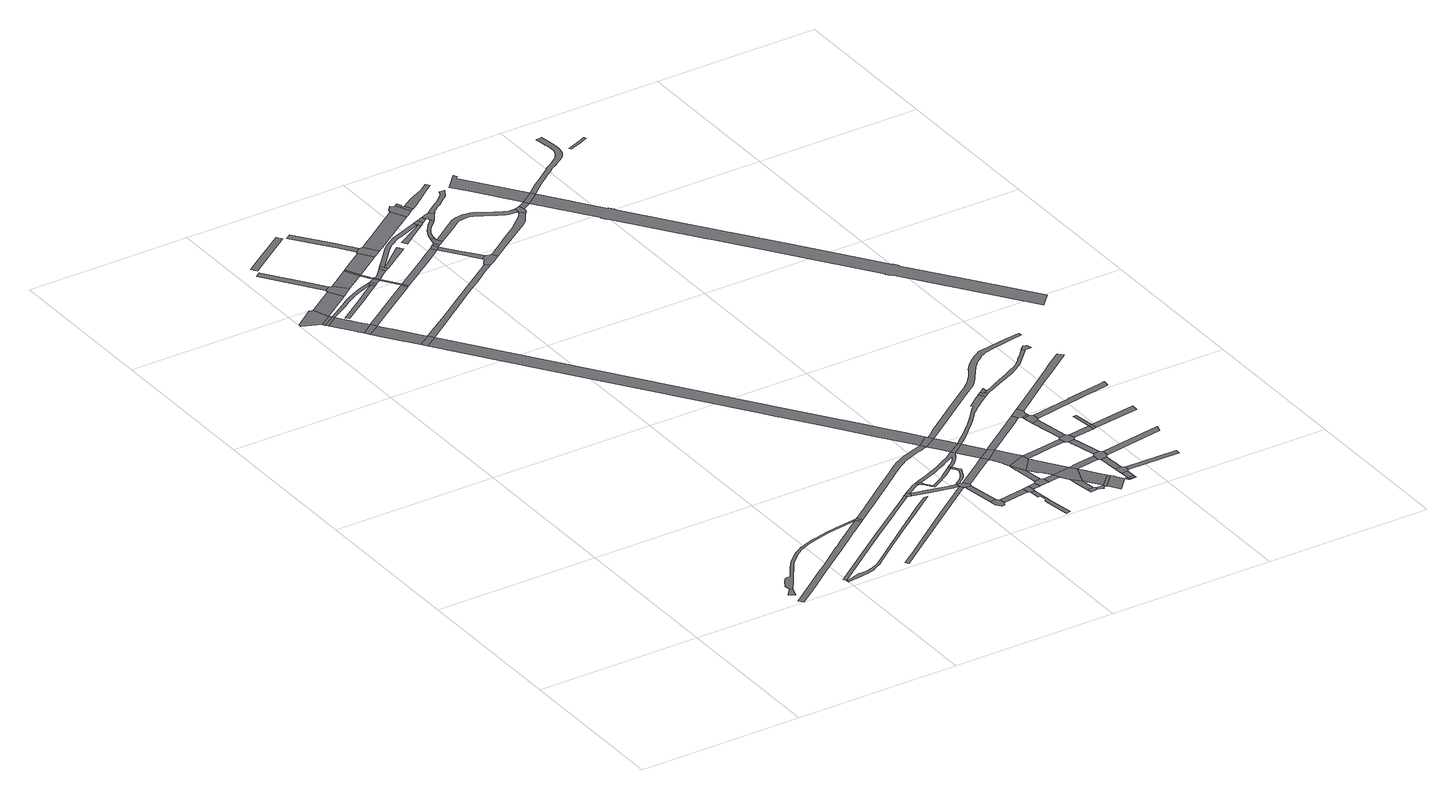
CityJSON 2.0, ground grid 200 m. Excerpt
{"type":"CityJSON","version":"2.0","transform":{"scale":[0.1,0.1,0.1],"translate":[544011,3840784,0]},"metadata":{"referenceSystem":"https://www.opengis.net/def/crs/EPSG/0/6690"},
"CityObjects":{
"road1":{"type":"Road","geometry":[{"type":"MultiSurface","lod":"1","boundaries":[[[0,1,2,3,4,5,6,7,8,9,10,11]]]}]},
"road2":{"type":"Road","attributes":{"RoadStructureAttribute.sectionType":"1"},"geometry":[{"type":"MultiSurface","lod":"1","boundaries":[[[12,13,14,15,16,17,18,19,20,21,22,23,24,25,26,27,28,29,30]]]}]},
"road3":{"type":"Road","attributes":{"RoadStructureAttribute.sectionType":"1"},"geometry":[{"type":"MultiSurface","lod":"1","boundaries":[[[31,32,33,34,35,36,37,38,39,40,41,42,43,44,45,46,47,48,49,50,51,52,53,54,55,56,57,58,59,60,0,11,61,62,63,64,65,66,67,68,69,70,71,72,73,74,75,76,77,78,79,80,81,82,83,84,12]]]}]},
"road4":{"type":"Road","geometry":[{"type":"MultiSurface","lod":"1","boundaries":[[[85,86,87,88,89,90,91,92]]]}]},
"road5":{"type":"Road","attributes":{"function":"2","RoadStructureAttribute.sectionType":"7"},"geometry":[{"type":"MultiSurface","lod":"1","boundaries":[[[93,94,91,90,95,96,97]]]}]},
"road6":{"type":"Road","geometry":[{"type":"MultiSurface","lod":"1","boundaries":[[[97,96,98,99]]]}]},
"road7":{"type":"Road","attributes":{"function":"2","RoadStructureAttribute.sectionType":"7"},"geometry":[{"type":"MultiSurface","lod":"1","boundaries":[[[100,101,102,99,98,103,104,105,106]]]}]},
"road8":{"type":"Road","geometry":[{"type":"MultiSurface","lod":"1","boundaries":[[[106,105,107,108]]]}]},
"road9":{"type":"Road","attributes":{"function":"2","RoadStructureAttribute.sectionType":"7"},"geometry":[{"type":"MultiSurface","lod":"1","boundaries":[[[109,110,111,112,108,107,113,114,115,116,117]]]}]},
"road10":{"type":"Road","attributes":{"RoadStructureAttribute.sectionType":"1"},"geometry":[{"type":"MultiSurface","lod":"1","boundaries":[[[118,92,91,119,120,121]]]}]},
"road11":{"type":"Road","attributes":{"RoadStructureAttribute.sectionType":"1"},"geometry":[{"type":"MultiSurface","lod":"1","boundaries":[[[122,123,124,125,126,127,128,129,130,131,132,133,134,135,136,137,138,139,140]]]}]},
"road12":{"type":"Road","geometry":[{"type":"MultiSurface","lod":"1","boundaries":[[[117,116,141,142]]]}]},
"road13":{"type":"Road","attributes":{"RoadStructureAttribute.sectionType":"1"},"geometry":[{"type":"MultiSurface","lod":"1","boundaries":[[[143,144,145,146,147,148,149,150,151,152,153,154,155,156,157,158,159,160,161,162,163,164,165,166,167,168,169,170,171,172,173,174,175,176]]]}]},
"road14":{"type":"Road","attributes":{"RoadStructureAttribute.sectionType":"1"},"geometry":[{"type":"MultiSurface","lod":"1","boundaries":[[[177,178,179,180,181]]]}]},
"road15":{"type":"Road","geometry":[{"type":"MultiSurface","lod":"1","boundaries":[[[182,31,12,30,183]]]}]},
"road16":{"type":"Road","attributes":{"RoadStructureAttribute.sectionType":"1"},"geometry":[{"type":"MultiSurface","lod":"1","boundaries":[[[184,185,186,187,188,189,190,191,97,99,192,193,194,195,196,197,198,199]]]}]},
"road17":{"type":"Road","attributes":{"RoadStructureAttribute.sectionType":"1"},"geometry":[{"type":"MultiSurface","lod":"1","boundaries":[[[199,200,201,202,203,204,205,206]]]}]},
"road18":{"type":"Road","geometry":[{"type":"MultiSurface","lod":"1","boundaries":[[[207,181,180,118,121,208,209]]]}]},
"road19":{"type":"Road","attributes":{"RoadStructureAttribute.sectionType":"1"},"geometry":[{"type":"MultiSurface","lod":"1","boundaries":[[[210,211,212,213,214,215,216,217,218]]]}]},
"road20":{"type":"Road","attributes":{"RoadStructureAttribute.sectionType":"1"},"geometry":[{"type":"MultiSurface","lod":"1","boundaries":[[[219,220,221,222,106,108,223,224,225,226]]]}]},
"road21":{"type":"Road","attributes":{"RoadStructureAttribute.sectionType":"1"},"geometry":[{"type":"MultiSurface","lod":"1","boundaries":[[[227,209,208,228,229,230,231,232,233,234]]]}]},
"road22":{"type":"Road","geometry":[{"type":"MultiSurface","lod":"1","boundaries":[[[235,184,199,206,236]]]}]},
"road23":{"type":"Road","attributes":{"RoadStructureAttribute.sectionType":"1"},"geometry":[{"type":"MultiSurface","lod":"1","boundaries":[[[237,238,239,240,241,242,243,244,245]]]}]},
"road24":{"type":"Road","geometry":[{"type":"MultiSurface","lod":"1","boundaries":[[[246,227,234,247]]]}]},
"road25":{"type":"Road","attributes":{"RoadStructureAttribute.sectionType":"1"},"geometry":[{"type":"MultiSurface","lod":"1","boundaries":[[[248,235,236,249]]]}]},
"road26":{"type":"Road","attributes":{"RoadStructureAttribute.sectionType":"1"},"geometry":[{"type":"MultiSurface","lod":"1","boundaries":[[[250,251,252,247,234,253,254,255,248,256]]]}]},
"road27":{"type":"Road","geometry":[{"type":"MultiSurface","lod":"1","boundaries":[[[256,248,249,257]]]}]},
"road28":{"type":"Road","attributes":{"RoadStructureAttribute.sectionType":"1"},"geometry":[{"type":"MultiSurface","lod":"1","boundaries":[[[257,249,219,258]]]}]},
"road29":{"type":"Road","geometry":[{"type":"MultiSurface","lod":"1","boundaries":[[[258,219,226,259]]]}]},
"road30":{"type":"Road","attributes":{"RoadStructureAttribute.sectionType":"1"},"geometry":[{"type":"MultiSurface","lod":"1","boundaries":[[[260,261,262,256,257,263,264]]]}]},
"road31":{"type":"Road","attributes":{"RoadStructureAttribute.sectionType":"1"},"geometry":[{"type":"MultiSurface","lod":"1","boundaries":[[[265,246,247,266]]]}]},
"road32":{"type":"Road","attributes":{"RoadStructureAttribute.sectionType":"1"},"geometry":[{"type":"MultiSurface","lod":"1","boundaries":[[[267,268,269,270,271,272,273,274,275]]]}]},
"road33":{"type":"Road","geometry":[{"type":"MultiSurface","lod":"1","boundaries":[[[276,277,122,140,278,279]]]}]},
"road34":{"type":"Road","geometry":[{"type":"MultiSurface","lod":"1","boundaries":[[[280,281,260,264,282,283]]]}]},
"road35":{"type":"Road","attributes":{"RoadStructureAttribute.sectionType":"1"},"geometry":[{"type":"MultiSurface","lod":"1","boundaries":[[[284,285,286,287,288,289,117,142,290,291,292,293,294]]]}]},
"road36":{"type":"Road","attributes":{"function":"2","RoadStructureAttribute.sectionType":"7"},"geometry":[{"type":"MultiSurface","lod":"1","boundaries":[[[295,296,297,298,299,300,301,302,303,142,141,304,305,306,307,308,309,310,311,312,313,314]]]}]},
"road37":{"type":"Road","attributes":{"RoadStructureAttribute.sectionType":"1"},"geometry":[{"type":"MultiSurface","lod":"1","boundaries":[[[313,315,316,317,318,319,320,321,322,323,324,325,326,327,182,183,328,329,330,331,332,333,334,335,336,337,338,339,340]]]}]},
"road38":{"type":"Road","attributes":{"RoadStructureAttribute.sectionType":"1"},"geometry":[{"type":"MultiSurface","lod":"1","boundaries":[[[341,342,276,279,343,344,345]]]}]},
"road39":{"type":"Road","geometry":[{"type":"MultiSurface","lod":"1","boundaries":[[[346,275,274,347,265,266,348,349]]]}]},
"road40":{"type":"Road","attributes":{"RoadStructureAttribute.sectionType":"1"},"geometry":[{"type":"MultiSurface","lod":"1","boundaries":[[[350,351,352,353,354,355,356,283,282]]]}]},
"road41":{"type":"Road","geometry":[{"type":"MultiSurface","lod":"1","boundaries":[[[357,341,345,358,359,360,361,362]]]}]},
"road42":{"type":"Road","attributes":{"RoadStructureAttribute.sectionType":"1"},"geometry":[{"type":"MultiSurface","lod":"1","boundaries":[[[363,364,365,279,278,366,367,368,237,369]]]}]},
"road43":{"type":"Road","attributes":{"RoadStructureAttribute.sectionType":"1"},"geometry":[{"type":"MultiSurface","lod":"1","boundaries":[[[370,371,372,258,259,373,374,375,376]]]}]},
"road44":{"type":"Road","attributes":{"RoadStructureAttribute.sectionType":"1"},"geometry":[{"type":"MultiSurface","lod":"1","boundaries":[[[377,378,379,380,381,382,383,384,385,386,280,283,387,388,389,390,391,392,393,394,395,396,397,398]]]}]},
"road45":{"type":"Road","attributes":{"RoadStructureAttribute.sectionType":"1"},"geometry":[{"type":"MultiSurface","lod":"1","boundaries":[[[399,400,401,402,403,404,405,360,359,406,407,408,409,410,411,412,413,414,415]]]}]},
"road46":{"type":"Road","geometry":[{"type":"MultiSurface","lod":"1","boundaries":[[[416,417,418,419,420,421,422,423,424,425,426]]]}]},
"road47":{"type":"Road","attributes":{"RoadStructureAttribute.sectionType":"1"},"geometry":[{"type":"MultiSurface","lod":"1","boundaries":[[[427,418,417,428]]]}]},
"road48":{"type":"Road","geometry":[{"type":"MultiSurface","lod":"1","boundaries":[[[369,237,245,427,428,429,430,431,432]]]}]},
"road49":{"type":"Road","attributes":{"RoadStructureAttribute.sectionType":"1"},"geometry":[{"type":"MultiSurface","lod":"1","boundaries":[[[433,434,435,349,348,436,437,438,439]]]}]},
"road50":{"type":"Road","attributes":{"RoadStructureAttribute.sectionType":"1"},"geometry":[{"type":"MultiSurface","lod":"1","boundaries":[[[440,441,442,443,444,445,446,447,357,362,448,449,450,451,452,453,454,455,456,457,458,459,460,461,462,463,464,465]]]}]},
"road51":{"type":"Road","attributes":{"RoadStructureAttribute.sectionType":"1"},"geometry":[{"type":"MultiSurface","lod":"1","boundaries":[[[466,467,468,469,470,471,472,473,474,475,476,477,478,479,480,460,415,481,482,483,484,485,486,487,488,489,490,491,492,493,494,495,496,369,432]]]}]},
"road52":{"type":"Road","geometry":[{"type":"MultiSurface","lod":"1","boundaries":[[[497,370,376,498]]]}]},
"road53":{"type":"Road","attributes":{"RoadStructureAttribute.sectionType":"1"},"geometry":[{"type":"MultiSurface","lod":"1","boundaries":[[[499,426,425,500]]]}]},
"road54":{"type":"Road","geometry":[{"type":"MultiSurface","lod":"1","boundaries":[[[459,399,415,460]]]}]},
"road55":{"type":"Road","geometry":[{"type":"MultiSurface","lod":"1","boundaries":[[[501,497,498,502]]]}]},
"road56":{"type":"Road","attributes":{"RoadStructureAttribute.sectionType":"1"},"geometry":[{"type":"MultiSurface","lod":"1","boundaries":[[[503,504,505,506,507,508,509]]]}]},
"road57":{"type":"Road","attributes":{"RoadStructureAttribute.sectionType":"1"},"geometry":[{"type":"MultiSurface","lod":"1","boundaries":[[[510,511,498,376,512,513,514]]]}]},
"road58":{"type":"Road","attributes":{"RoadStructureAttribute.sectionType":"1"},"geometry":[{"type":"MultiSurface","lod":"1","boundaries":[[[515,516,517,501,502,518,519,520,521,522]]]}]},
"road59":{"type":"Road","attributes":{"RoadStructureAttribute.sectionType":"1"},"geometry":[{"type":"MultiSurface","lod":"1","boundaries":[[[523,524,525,526,527,430,429,528,529,530,531,532]]]}]},
"road60":{"type":"Road","attributes":{"RoadStructureAttribute.sectionType":"1"},"geometry":[{"type":"MultiSurface","lod":"1","boundaries":[[[533,534,535,536,537,538,539,540,541,542,543]]]}]},
"road61":{"type":"Road","geometry":[{"type":"MultiSurface","lod":"1","boundaries":[[[544,545,546,514,513,547,548,284,294,549,550,551]]]}]},
"road62":{"type":"Road","geometry":[{"type":"MultiSurface","lod":"1","boundaries":[[[552,499,500,536,535,553]]]}]},
"road63":{"type":"Road","attributes":{"RoadStructureAttribute.sectionType":"1"},"geometry":[{"type":"MultiSurface","lod":"1","boundaries":[[[554,555,556,557,558,559,560,561,562,563,564,515,522,565,566,567,568,569,570,571,572,573,574,575,576,577]]]}]},
"road64":{"type":"Road","geometry":[{"type":"MultiSurface","lod":"1","boundaries":[[[578,579,377,398,503,509,580]]]}]},
"road65":{"type":"Road","geometry":[{"type":"MultiSurface","lod":"1","boundaries":[[[314,313,340,581,582]]]}]},
"road66":{"type":"Road","attributes":{"RoadStructureAttribute.sectionType":"1"},"geometry":[{"type":"MultiSurface","lod":"1","boundaries":[[[583,584,552,553,585,586]]]}]},
"road67":{"type":"Road","attributes":{"function":"2","RoadStructureAttribute.sectionType":"7"},"geometry":[{"type":"MultiSurface","lod":"1","boundaries":[[[587,581,340,588,440,589]]]}]},
"road68":{"type":"Road","attributes":{"RoadStructureAttribute.sectionType":"1"},"geometry":[{"type":"MultiSurface","lod":"1","boundaries":[[[590,578,580,591]]]}]},
"road69":{"type":"Road","geometry":[{"type":"MultiSurface","lod":"1","boundaries":[[[592,593,594,595,596,433,439,597,598,599,600]]]}]},
"road70":{"type":"Road","geometry":[{"type":"MultiSurface","lod":"1","boundaries":[[[589,440,465,601]]]}]},
"road71":{"type":"Road","attributes":{"RoadStructureAttribute.sectionType":"1"},"geometry":[{"type":"MultiSurface","lod":"1","boundaries":[[[602,600,599,603,604,605,606,607,608,609,610,611,612,613]]]}]},
"road72":{"type":"Road","geometry":[{"type":"MultiSurface","lod":"1","boundaries":[[[614,615,616,583,586,617,618]]]}]},
"road73":{"type":"Road","attributes":{"function":"2","RoadStructureAttribute.sectionType":"7"},"geometry":[{"type":"MultiSurface","lod":"1","boundaries":[[[619,620,601,465,621,523,622]]]}]},
"road74":{"type":"Road","geometry":[{"type":"MultiSurface","lod":"1","boundaries":[[[623,624,590,591,625,554,577,626,627,628,629,630,631]]]}]},
"road75":{"type":"Road","attributes":{"RoadStructureAttribute.sectionType":"1"},"geometry":[{"type":"MultiSurface","lod":"1","boundaries":[[[632,633,634,635,636,615,614,637]]]}]},
"road76":{"type":"Road","geometry":[{"type":"MultiSurface","lod":"1","boundaries":[[[622,523,532,638]]]}]},
"road77":{"type":"Road","attributes":{"RoadStructureAttribute.sectionType":"1"},"geometry":[{"type":"MultiSurface","lod":"1","boundaries":[[[639,618,617,640]]]}]},
"road78":{"type":"Road","geometry":[{"type":"MultiSurface","lod":"1","boundaries":[[[641,632,637,642]]]}]},
"road79":{"type":"Road","attributes":{"function":"2","RoadStructureAttribute.sectionType":"7"},"geometry":[{"type":"MultiSurface","lod":"1","boundaries":[[[643,644,645,638,532,646,647,648,649,650,651,652,653,654,655,656,657,632,641]]]}]},
"road80":{"type":"Road","geometry":[{"type":"MultiSurface","lod":"1","boundaries":[[[658,659,660,661,662]]]}]},
"road81":{"type":"Road","attributes":{"RoadStructureAttribute.sectionType":"1"},"geometry":[{"type":"MultiSurface","lod":"1","boundaries":[[[663,664,665,666,667,668,669,670,671,672,673,674,675,676,677,678,679,680,681,682,683,684,685,686,519,518,687,688,689,690,691,692,693,694,695,696,697,698,699,700,701,702,703,704,705,706,707,708,709,710,711]]]}]},
"road82":{"type":"Road","attributes":{"RoadStructureAttribute.sectionType":"1"},"geometry":[{"type":"MultiSurface","lod":"1","boundaries":[[[712,713,714,659,658,715]]]}]},
"road83":{"type":"Road","attributes":{"RoadStructureAttribute.sectionType":"1"},"geometry":[{"type":"MultiSurface","lod":"1","boundaries":[[[716,717,718,719,604,603,720,721,722,723,724]]]}]},
"road84":{"type":"Road","attributes":{"function":"2","RoadStructureAttribute.sectionType":"7"},"geometry":[{"type":"MultiSurface","lod":"1","boundaries":[[[725,726,727,728,642,637,729,730,731,732,733,734,639,735]]]}]},
"road85":{"type":"Road","attributes":{"RoadStructureAttribute.sectionType":"1"},"geometry":[{"type":"MultiSurface","lod":"1","boundaries":[[[710,736,737,738,739,740,741,742,743,744,745,746,747,748,551,550,749,750,751,752,753,754,755]]]}]},
"road86":{"type":"Road","geometry":[{"type":"MultiSurface","lod":"1","boundaries":[[[735,639,640,756,712,715,757]]]}]},
"road87":{"type":"Road","attributes":{"RoadStructureAttribute.sectionType":"1"},"geometry":[{"type":"MultiSurface","lod":"1","boundaries":[[[758,759,760,761,762,763,764,765,623,631,766,767,768,769,770,771,772,773,774,775,776]]]}]},
"road88":{"type":"Road","attributes":{"RoadStructureAttribute.sectionType":"1"},"geometry":[{"type":"MultiSurface","lod":"1","boundaries":[[[777,778,779,780,662,661,781,782,783,784,785,786,787]]]}]},
"road89":{"type":"Road","attributes":{"function":"2","RoadStructureAttribute.sectionType":"7"},"geometry":[{"type":"MultiSurface","lod":"1","boundaries":[[[788,789,790,791,757,715,792,793,794,795,787,796]]]}]},
"road90":{"type":"Road","geometry":[{"type":"MultiSurface","lod":"1","boundaries":[[[796,787,786,797,798,799]]]}]},
"road91":{"type":"Road","attributes":{"RoadStructureAttribute.sectionType":"1"},"geometry":[{"type":"MultiSurface","lod":"1","boundaries":[[[800,801,802,622,638,803,804,805,806,807,808,809]]]}]},
"road92":{"type":"Road","attributes":{"RoadStructureAttribute.sectionType":"7"},"geometry":[{"type":"MultiSurface","lod":"1","boundaries":[[[810,811,812,799,798,813,814,815]]]}]},
"road93":{"type":"Road","attributes":{"RoadStructureAttribute.sectionType":"1"},"geometry":[{"type":"MultiSurface","lod":"1","boundaries":[[[816,817,818,819,820,821,822,823,824,825,826,827,828,829,830,831,832,589,601,833,834,835,836,837,838,839,840,841,842,843,844,845,846,847,848,849,850,851,852]]]}]},
"road94":{"type":"Road","attributes":{"RoadStructureAttribute.sectionType":"1"},"geometry":[{"type":"MultiSurface","lod":"1","boundaries":[[[853,854,855,641,642,856,857,858,859]]]}]},
"road95":{"type":"Road","attributes":{"RoadStructureAttribute.sectionType":"1"},"geometry":[{"type":"MultiSurface","lod":"1","boundaries":[[[860,861,862,863,735,757,864,865,866,867]]]}]},
"road96":{"type":"Road","attributes":{"RoadStructureAttribute.sectionType":"1"},"geometry":[{"type":"MultiSurface","lod":"1","boundaries":[[[868,815,869,870,871,872]]]}]},
"road97":{"type":"Road","attributes":{"RoadStructureAttribute.sectionType":"1"},"geometry":[{"type":"MultiSurface","lod":"1","boundaries":[[[873,871,874,875]]]}]},
"road98":{"type":"Road","geometry":[{"type":"MultiSurface","lod":"1","boundaries":[[[876,872,871,873]]]}]},
"road99":{"type":"Road","attributes":{"RoadStructureAttribute.sectionType":"1"},"geometry":[{"type":"MultiSurface","lod":"1","boundaries":[[[877,878,879,872,876]]]}]},
"road100":{"type":"Road","geometry":[{"type":"MultiSurface","lod":"1","boundaries":[[[880,881,711,710,755,882,883,884]]]}]},
"road101":{"type":"Road","geometry":[{"type":"MultiSurface","lod":"1","boundaries":[[[885,886,887,878,877,888,889,890]]]}]},
"road102":{"type":"Road","attributes":{"RoadStructureAttribute.sectionType":"1"},"geometry":[{"type":"MultiSurface","lod":"1","boundaries":[[[891,892,893,894,895,896,897,898,887,886]]]}]},
"road103":{"type":"Road","geometry":[{"type":"MultiSurface","lod":"1","boundaries":[[[899,900,860,867,901,902,895,894,903,904,905]]]}]},
"road104":{"type":"Road","attributes":{"RoadStructureAttribute.sectionType":"1"},"geometry":[{"type":"MultiSurface","lod":"1","boundaries":[[[906,907,908,880,884,909,910,911]]]}]},
"road105":{"type":"Road","attributes":{"RoadStructureAttribute.sectionType":"1"},"geometry":[{"type":"MultiSurface","lod":"1","boundaries":[[[912,913,914,915,916,917,918,900,899]]]}]},
"road106":{"type":"Road","attributes":{"function":"2","RoadStructureAttribute.sectionType":"7"},"geometry":[{"type":"MultiSurface","lod":"1","boundaries":[[[919,920,921,922,923,924,925,926,927,906,928]]]}]},
"road107":{"type":"Road","geometry":[{"type":"MultiSurface","lod":"1","boundaries":[[[929,930,931,932,853,859,933,914,913,934,935,936,937]]]}]},
"road108":{"type":"Road","attributes":{"RoadStructureAttribute.sectionType":"1"},"geometry":[{"type":"MultiSurface","lod":"1","boundaries":[[[938,939,931,930]]]}]},
"road109":{"type":"Road","geometry":[{"type":"MultiSurface","lod":"1","boundaries":[[[940,800,809,941,942,943,944]]]}]},
"road110":{"type":"Road","attributes":{"RoadStructureAttribute.sectionType":"1"},"geometry":[{"type":"MultiSurface","lod":"1","boundaries":[[[942,941,945,946]]]}]},
"road111":{"type":"Road","geometry":[{"type":"MultiSurface","lod":"1","boundaries":[[[947,946,945,939,938,948,949]]]}]},
"road112":{"type":"Road","geometry":[{"type":"MultiSurface","lod":"1","boundaries":[[[950,816,852,951,952,953,954]]]}]},
"road113":{"type":"Road","geometry":[{"type":"MultiSurface","lod":"1","boundaries":[[[928,906,911,955]]]}]},
"road114":{"type":"Road","geometry":[{"type":"MultiSurface","lod":"1","boundaries":[[[956,957,958,959,960,961,950,954]]]}]},
"road115":{"type":"Road","attributes":{"RoadStructureAttribute.sectionType":"1"},"geometry":[{"type":"MultiSurface","lod":"1","boundaries":[[[962,963,964,965,966,967,968,969,970,971,972,973,974,975,976,977,978,979,980,981,982,983,984,985,986,987,988,989,582,581,990,991,992,993,994,995,996,997,998,999,1000,1001,1002,1003,1004,1005,1006,1007,1008,1009]]]}]},
"road116":{"type":"Road","attributes":{"RoadStructureAttribute.sectionType":"1"},"geometry":[{"type":"MultiSurface","lod":"1","boundaries":[[[1010,1011,1012,1013,937,936,1014]]]}]},
"road117":{"type":"Road","attributes":{"RoadStructureAttribute.sectionType":"1"},"geometry":[{"type":"MultiSurface","lod":"1","boundaries":[[[890,889,1015,1016]]]}]},
"road118":{"type":"Road","geometry":[{"type":"MultiSurface","lod":"1","boundaries":[[[1017,1010,1014,1018]]]}]},
"road119":{"type":"Road","attributes":{"RoadStructureAttribute.sectionType":"1"},"geometry":[{"type":"MultiSurface","lod":"1","boundaries":[[[1019,1020,1021,1022,1023,1010,1017]]]}]},
"road120":{"type":"Road","attributes":{"RoadStructureAttribute.sectionType":"1"},"geometry":[{"type":"MultiSurface","lod":"1","boundaries":[[[1024,905,904,1025]]]}]},
"road121":{"type":"Road","attributes":{"RoadStructureAttribute.sectionType":"1"},"geometry":[{"type":"MultiSurface","lod":"1","boundaries":[[[1026,1027,1028,1029,1030,949,948,1031,1032,1033,1034,1035,1036,1037]]]}]},
"road122":{"type":"Road","attributes":{"RoadStructureAttribute.sectionType":"1"},"geometry":[{"type":"MultiSurface","lod":"1","boundaries":[[[1038,1039,1040,1041,1042,1043,1044,1045,1046,1047,1048,1049,1050,1051,1052,1053,1054,1055,1056,1057,1058,1059,1060,1061,953,952,1062,1063,1064,1065,1066,1067,1068,1069,1070,1071,1072,1073,1074,1075,1076,1077,1078,1079,1080,1081,1082,1083,1084]]]}]},
"road123":{"type":"Road","attributes":{"RoadStructureAttribute.sectionType":"1"},"geometry":[{"type":"MultiSurface","lod":"1","boundaries":[[[1085,1017,1018,1086,1087]]]}]},
"road124":{"type":"Road","attributes":{"RoadStructureAttribute.sectionType":"1"},"geometry":[{"type":"MultiSurface","lod":"1","boundaries":[[[1088,1089,1090,1091,1092,1093,1094,1095,1096,1097,1098,1099,1100,1101,1102,1103,1104,1105,1106,1107,1108,1109,1110,1111,1112,1113,1114,1115,1116,1117,1118,1119,1120,1121,1122,1123,1124,1125,1126,1127,1128,928,955]]]}]},
"road125":{"type":"Road","attributes":{"RoadStructureAttribute.sectionType":"1"},"geometry":[{"type":"MultiSurface","lod":"1","boundaries":[[[1129,1130,1131,1132,1133,1134,940,944,1135,1136,1137,1138,1139,1140,1141]]]}]},
"road126":{"type":"Road","attributes":{"function":"2","RoadStructureAttribute.sectionType":"7"},"geometry":[{"type":"MultiSurface","lod":"1","boundaries":[[[1142,1143,1144,1145,1146,1147,1148,1149,1150,1151,1152,1153,1154,955,911,1155,1156,1157,1158,1159,1160,1161,1162,1163,1164,1165,1166,1167,1168]]]}]},
"road127":{"type":"Road","geometry":[{"type":"MultiSurface","lod":"1","boundaries":[[[1169,1038,1084,1170,1171,1172,1173,1174,1175,1176,1177]]]}]},
"road128":{"type":"Road","attributes":{"RoadStructureAttribute.sectionType":"1"},"geometry":[{"type":"MultiSurface","lod":"1","boundaries":[[[1178,1179,1180,1181,1182,1183,1184,1185,1186,1187]]]}]}
},
"vertices":[
[1390,319,0],[1368,292,0],[1311,226,0],[1338,206,0],[1341,206,0],[1349,208,0],[1353,207,0],[1355,204,0],[1356,197,0],[1378,185,0],[1404,256,0],[1421,302,0],
[2760,1138,0],[2726,1113,0],[2611,1026,0],[2385,856,0],[2303,794,0],[2286,782,0],[1976,544,0],[1849,449,0],[1603,265,0],[1333,64,0],[1376,6,0],[1558,141,0],[1786,315,0],[1924,420,0],[2290,694,0],[2493,848,0],[2598,928,0],[2619,944,0],[2803,1082,0],
[2751,1159,0],[2561,1131,0],[2395,1107,0],[2296,1086,0],[2212,1065,0],[2137,1044,0],[2040,1013,0],[1995,994,0],[1973,985,0],[1929,957,0],[1871,924,0],[1832,894,0],[1797,866,0],[1769,839,0],[1755,825,0],[1718,790,0],[1683,747,0],[1641,689,0],[1545,543,0],[1542,539,0],[1508,533,0],[1485,529,0],[1470,523,0],[1460,514,0],[1428,469,0],[1389,402,0],[1382,390,0],[1380,381,0],[1386,353,0],[1389,331,0],[1426,315,0],[1447,342,0],[1481,390,0],[1502,418,0],[1573,526,0],[1669,670,0],[1708,727,0],[1743,768,0],[1780,803,0],[1797,819,0],[1820,841,0],[1852,869,0],[1892,897,0],[1944,930,0],[1989,955,0],[1991,956,0],[2053,986,0],[2110,1007,0],[2187,1031,0],[2306,1060,0],[2387,1079,0],[2470,1096,0],[2627,1120,0],[2705,1131,0],
[265,7989,0],[264,7991,0],[19,7810,0],[15,7792,0],[10,7772,0],[225,7679,0],[380,7789,0],[304,7980,0],
[394,7769,0],[391,7773,0],[235,7665,0],[245,7651,0],[402,7758,0],
[267,7620,0],[418,7735,0],
[576,7512,0],[520,7591,0],[447,7694,0],[454,7357,0],[460,7349,0],[503,7287,0],[655,7401,0],
[543,7230,0],[702,7336,0],
[1032,6874,0],[1009,6906,0],[803,7194,0],[726,7301,0],[575,7185,0],[774,6904,0],[796,6872,0],[879,6756,0],[1038,6865,0],
[643,8219,0],[439,7830,0],[657,7986,0],[744,8049,0],
[3481,1290,0],[3416,1241,0],[3160,1052,0],[3125,1026,0],[2802,788,0],[2267,388,0],[2018,202,0],[2011,197,0],[1977,171,0],[1996,135,0],[2035,165,0],[2329,389,0],[2371,419,0],[2389,434,0],[2865,789,0],[3160,1004,0],[3230,1056,0],[3421,1197,0],[3494,1250,0],
[925,6691,0],[1084,6800,0],
[2029,100,0],[2066,107,0],[2073,108,0],[2114,116,0],[2280,141,0],[2361,163,0],[2366,165,0],[2368,167,0],[2424,200,0],[2475,221,0],[2524,263,0],[2697,401,0],[3063,676,0],[3409,930,0],[3620,1090,0],[3668,1125,0],[3683,1135,0],[3665,1137,0],[3637,1139,0],[3503,1045,0],[3110,751,0],[2806,516,0],[2553,319,0],[2450,240,0],[2381,211,0],[2360,206,0],[2356,205,0],[2304,192,0],[2242,184,0],[2195,190,0],[2063,147,0],[2024,134,0],[1995,125,0],[2000,94,0],
[618,8435,0],[255,8956,0],[191,8909,0],[646,8256,0],[712,8300,0],
[2797,1166,0],[2836,1107,0],
[1101,8134,0],[1053,8122,0],[986,8099,0],[921,8073,0],[852,8040,0],[775,7999,0],[696,7951,0],[622,7900,0],[645,7865,0],[718,7915,0],[796,7962,0],[871,8003,0],[938,8035,0],[1000,8060,0],[1065,8082,0],[1111,8094,0],
[1064,8058,0],[803,7872,0],[510,7666,0],[539,7625,0],[832,7832,0],[1094,8017,0],[1142,8054,0],
[713,8300,0],[883,8150,0],[751,8294,0],
[805,9477,0],[671,9383,0],[383,9181,0],[214,9062,0],[260,8998,0],[674,9289,0],[723,9323,0],[769,9355,0],[849,9411,0],
[1386,7915,0],[1367,7901,0],[916,7585,0],[840,7531,0],[962,7520,0],[1226,7705,0],[1413,7836,0],[1421,7842,0],
[1030,8491,0],[999,8230,0],[1053,8269,0],[1059,8273,0],[1069,8280,0],[1079,8288,0],[1109,8309,0],[1116,8314,0],
[1132,8142,0],[1181,8084,0],
[4085,1128,0],[3585,759,0],[3178,449,0],[2943,270,0],[2731,114,0],[2752,73,0],[2871,161,0],[3811,863,0],[4109,1088,0],
[1050,8505,0],[1135,8328,0],
[1201,8180,0],[1241,8119,0],
[1196,8230,0],[1176,8262,0],[1149,8304,0],[1128,8292,0],[1155,8249,0],[1176,8217,0],[1221,8192,0],
[1260,8132,0],
[1405,7928,0],
[1440,7855,0],
[1370,8327,0],[1264,8213,0],[1253,8204,0],[1319,8190,0],[1406,8247,0],
[1354,8718,0],[1466,8558,0],
[1267,9025,0],[958,9447,0],[894,9403,0],[1106,9111,0],[1201,8980,0],[1203,8978,0],[1267,8889,0],[1362,8758,0],[1428,8805,0],
[3532,1330,0],[3495,1300,0],[3547,1238,0],[3555,1294,0],
[1406,8367,0],[1384,8342,0],[1457,8281,0],[1437,8326,0],
[2361,7793,0],[2317,7756,0],[1783,7380,0],[1414,7120,0],[1135,6932,0],[1098,6907,0],[1241,6908,0],[1912,7395,0],[2131,7547,0],[2284,7659,0],[2417,7745,0],
[4206,2393,0],[4053,2608,0],[3945,2761,0],[3859,2882,0],[3707,3099,0],[3494,3399,0],[3131,3914,0],[2462,4856,0],[2099,5366,0],[1945,5257,0],[2310,4743,0],[3135,3582,0],[3254,3410,0],[3263,3397,0],[3528,3020,0],[3689,2793,0],[3891,2506,0],[4130,2167,0],[4193,2077,0],[4343,2199,0],
[4189,2074,0],[4098,2044,0],[4035,2020,0],[3975,2001,0],[3938,1986,0],[3925,1980,0],[3898,1969,0],[3850,1944,0],[3793,1916,0],[3739,1879,0],[3635,1801,0],[3402,1625,0],[2997,1317,0],[3091,1298,0],[3430,1556,0],[3649,1718,0],[3786,1822,0],[3836,1857,0],[3894,1889,0],[3939,1908,0],[3945,1910,0],[4020,1940,0],[4105,1970,0],[4168,1991,0],[4206,2006,0],[4235,2019,0],
[3722,1441,0],[3676,1419,0],[3597,1321,0],[3672,1367,0],[3741,1400,0],
[1429,8804,0],[1362,8757,0],[1578,8636,0],[1466,8797,0],
[1524,8325,0],[1641,8407,0],[1748,8485,0],[1819,8537,0],[1775,8599,0],[1760,8588,0],[1499,8368,0],
[3758,1458,0],[3766,1385,0],[3767,1384,0],[3784,1395,0],[3776,1413,0],[3776,1420,0],
[4002,1195,0],[3981,1200,0],[3846,1229,0],[3733,1198,0],[3932,1154,0],[3992,1141,0],[4074,1185,0],
[2059,8381,0],[1990,8334,0],[1831,8223,0],[1877,8158,0],[2036,8271,0],[2085,8306,0],[2104,8319,0],
[2198,8925,0],[2080,8878,0],[1931,8817,0],[1848,8784,0],[1774,8736,0],[1723,8702,0],[1702,8689,0],[1672,8665,0],[1635,8623,0],[1490,8462,0],[1528,8429,0],[1672,8590,0],[1707,8628,0],[1721,8640,0],[1733,8650,0],[1752,8662,0],[1802,8697,0],[1835,8720,0],[1867,8736,0],[1951,8769,0],[2100,8830,0],[2212,8875,0],
[4190,1522,0],[4045,1411,0],[4014,1387,0],[3855,1294,0],[3851,1300,0],[3793,1382,0],[3787,1391,0],[3770,1380,0],[3773,1375,0],[3834,1289,0],[3854,1260,0],[3871,1270,0],[3962,1318,0],[4056,1379,0],[4080,1395,0],[4181,1473,0],[4211,1495,0],
[4261,685,0],[4258,687,0],[4185,672,0],[4197,594,0],[4197,592,0],[4236,541,0],[4242,533,0],[4278,544,0],[4277,553,0],[4304,584,0],[4290,662,0],
[4124,1082,0],[4193,1075,0],
[4210,1114,0],[4150,1174,0],[4126,1177,0],[4112,1179,0],
[2120,9257,0],[1641,8919,0],[1591,8884,0],[1621,8666,0],[1706,8725,0],[1756,8760,0],[2213,9079,0],
[4398,1787,0],[4288,1705,0],[4211,1665,0],[4161,1637,0],[4092,1601,0],[4008,1560,0],[3885,1509,0],[3783,1470,0],[3938,1482,0],[4000,1507,0],[4016,1515,0],[4085,1548,0],[4184,1599,0],[4222,1620,0],[4276,1650,0],[4358,1701,0],[4334,1657,0],[4314,1626,0],[4277,1589,0],[4214,1541,0],[4235,1514,0],[4286,1552,0],[4370,1642,0],[4398,1693,0],[4412,1718,0],[4427,1746,0],
[4121,1188,0],[4124,1190,0],[4137,1199,0],[4168,1223,0],[4190,1239,0],[4199,1247,0],[4211,1259,0],[4212,1260,0],[4232,1287,0],[4253,1323,0],[4271,1362,0],[4290,1409,0],[4290,1425,0],[4286,1438,0],[4273,1457,0],[4250,1437,0],[4259,1425,0],[4260,1420,0],[4260,1415,0],[4243,1374,0],[4226,1337,0],[4207,1304,0],[4189,1279,0],[4188,1278,0],[4179,1270,0],[4170,1262,0],[4145,1243,0],[4119,1223,0],[4105,1213,0],[4102,1211,0],[4075,1186,0],
[2113,8424,0],[2154,8371,0],
[4623,717,0],[4628,637,0],
[2149,8452,0],[2189,8395,0],
[2215,8869,0],[2176,8842,0],[1874,8654,0],[1912,8601,0],[1975,8646,0],[2193,8801,0],[2234,8833,0],
[2369,8071,0],[2289,8182,0],[2225,8153,0],[2409,7900,0],[2469,7944,0],
[2172,8552,0],[2169,8541,0],[2167,8532,0],[2253,8440,0],[2214,8495,0],[2215,8515,0],[2215,8524,0],[2216,8541,0],
[4597,1504,0],[4595,1502,0],[4467,1407,0],[4167,1186,0],[4159,1179,0],[4287,1169,0],[4411,1260,0],[4489,1317,0],[4602,1399,0],[4648,1432,0],
[4728,395,0],[4736,396,0],[4705,612,0],[4651,604,0],[4671,489,0],[4698,493,0],[4710,406,0],[4681,375,0],[4688,326,0],[4732,33,0],[4784,43,0],
[2521,7922,0],[2505,7924,0],[2485,7932,0],[2421,7883,0],[2368,7813,0],[2466,7779,0],[2585,7861,0],[2539,7927,0],
[4700,730,0],[4713,651,0],
[2386,8888,0],[2385,8886,0],[2362,8861,0],[2311,8810,0],[2266,8756,0],[2239,8718,0],[2215,8676,0],[2195,8636,0],[2188,8608,0],[2180,8582,0],[2177,8573,0],[2220,8563,0],[2221,8567,0],[2225,8586,0],[2230,8604,0],[2235,8629,0],[2247,8662,0],[2262,8688,0],[2281,8716,0],[2285,8722,0],[2312,8751,0],[2394,8835,0],[2397,8838,0],[2411,8852,0],
[2260,8949,0],[2216,8932,0],[2296,8881,0],
[4398,2121,0],[4358,2177,0],
[4793,746,0],[4787,745,0],[4800,666,0],[4808,667,0],
[4481,2004,0],[4326,1890,0],[4559,1893,0],
[2336,8978,0],[2350,8923,0],
[2219,9337,0],[2191,9342,0],[2179,9358,0],[2123,9299,0],[2121,9269,0],[2243,9099,0],[2266,9116,0],[2318,9152,0],[2231,9335,0],
[4580,1864,0],
[2266,9361,0],[2357,9179,0],[2312,9274,0],[2306,9273,0],[2299,9273,0],[2293,9277,0],[2289,9280,0],[2286,9284,0],[2284,9292,0],[2284,9296,0],[2285,9302,0],[2291,9311,0],
[4891,794,0],[4812,781,0],[4813,779,0],[4935,687,0],[4923,768,0],
[4749,1625,0],[4641,1776,0],[4592,1511,0],[4752,1620,0],
[2448,9026,0],[2363,8988,0],[2374,8931,0],[2419,8860,0],[2436,8885,0],[2451,8910,0],[2468,8936,0],[2491,8965,0],[2498,8975,0],
[4762,1194,0],[4776,1082,0],[4778,1060,0],[4783,1018,0],[4808,814,0],[4860,1025,0],
[4816,1563,0],
[5049,789,0],[5084,710,0],
[5000,1300,0],[5010,1213,0],
[4992,1312,0],[4922,1411,0],[4835,1536,0],[4656,1421,0],[4662,1414,0],[4685,1380,0],[4702,1351,0],[4710,1334,0],[4717,1320,0],[4726,1296,0],[4733,1278,0],[4740,1251,0],[4743,1243,0],[4747,1231,0],[4753,1217,0],
[5270,332,0],[5190,317,0],[5197,263,0],[5277,278,0],[5286,316,0],
[3237,8586,0],[3199,8589,0],[3169,8596,0],[3139,8605,0],[3110,8620,0],[3102,8625,0],[3069,8644,0],[3049,8656,0],[2935,8723,0],[2891,8749,0],[2857,8765,0],[2821,8778,0],[2780,8784,0],[2747,8788,0],[2712,8788,0],[2680,8784,0],[2647,8777,0],[2610,8766,0],[2571,8750,0],[2536,8727,0],[2500,8700,0],[2499,8699,0],[2275,8538,0],[2242,8514,0],[2319,8486,0],[2347,8505,0],[2533,8635,0],[2571,8662,0],[2601,8682,0],[2636,8699,0],[2668,8708,0],[2716,8715,0],[2761,8714,0],[2792,8709,0],[2816,8701,0],[2851,8687,0],[2909,8654,0],[2990,8609,0],[3007,8599,0],[3035,8583,0],[3046,8577,0],[3089,8551,0],[3120,8539,0],[3157,8527,0],[3195,8519,0],[3236,8517,0],[3245,8516,0],[3268,8516,0],[3275,8588,0],
[5149,615,0],[5154,579,0],[5164,505,0],[5245,512,0],
[2746,9540,0],[2638,9462,0],[2452,9373,0],[2318,9277,0],[2426,9227,0],[2591,9352,0],[2636,9386,0],[2782,9493,0],[2783,9494,0],
[5190,959,0],[5043,1166,0],[5034,1179,0],[5018,1201,0],[4862,1022,0],[4918,945,0],[4935,926,0],[4952,915,0],[4964,909,0],[5037,805,0],[5285,827,0],
[3259,8482,0],[3228,8445,0],[3169,8389,0],[3138,8364,0],[3113,8339,0],[3080,8314,0],[3053,8286,0],[3001,8249,0],[2855,8145,0],[2732,8057,0],[2648,7998,0],[2640,7992,0],[2566,7941,0],[2631,7892,0],[2748,7973,0],[2908,8083,0],[3154,8252,0],[3218,8308,0],[3285,8410,0],[3320,8452,0],
[5087,705,0],[5338,751,0],
[2788,9332,0],[2785,9314,0],[2776,9296,0],[2767,9281,0],[2741,9248,0],[2716,9223,0],[2677,9190,0],[2565,9112,0],[2525,9014,0],[2542,9025,0],[2557,9036,0],[2592,9062,0],[2645,9101,0],[2745,9183,0],[2776,9201,0],[2792,9216,0],[2805,9234,0],[2844,9304,0],[2851,9317,0],
[5361,314,0],[5317,313,0],[5294,315,0],[5287,316,0],[5293,274,0],[5297,273,0],[5357,254,0],[5362,271,0],[5372,279,0],[5390,283,0],[5385,314,0],
[5482,549,0],[5377,698,0],[5369,709,0],[5355,729,0],[5269,477,0],[5277,466,0],[5379,322,0],[5382,319,0],[5536,473,0],
[5405,286,0],[5406,285,0],[5557,444,0],
[5353,2064,0],[5086,1866,0],[4767,1631,0],[4818,1564,0],[4827,1571,0],[4943,1657,0],[5068,1749,0],[5222,1863,0],[5311,1929,0],[5389,1986,0],
[5651,313,0],[5599,386,0],[5580,412,0],[5412,275,0],[5503,148,0],[5655,307,0],
[5292,2623,0],[5232,2577,0],[5111,2484,0],[5103,2478,0],[5112,2466,0],[5120,2453,0],[5104,2441,0],[5086,2426,0],[5041,2370,0],[5012,2337,0],[4977,2297,0],[4915,2229,0],[4866,2176,0],[4769,2082,0],[4697,2014,0],[4686,2005,0],[4604,1933,0],[4605,1882,0],[4631,1901,0],[4653,1921,0],[4686,1950,0],[4688,1952,0],[4689,1953,0],[4775,2035,0],[4821,2080,0],[4866,2123,0],[4938,2197,0],[5007,2275,0],[5039,2313,0],[5049,2325,0],[5084,2356,0],[5116,2386,0],[5138,2401,0],[5156,2414,0],[5210,2454,0],[5285,2512,0],[5344,2553,0],
[5512,1376,0],[5343,1351,0],[5340,1350,0],[5021,1221,0],[5352,1271,0],[5528,1298,0],[5533,1299,0],
[5631,883,0],[5335,835,0],[5332,834,0],[5309,831,0],[5342,755,0],[5348,755,0],[5428,768,0],[5631,801,0],
[5670,303,0],[5681,270,0],[5684,270,0],[5689,269,0],[5687,300,0],
[5769,275,0],[5689,260,0],[5770,266,0],
[5767,307,0],
[5761,418,0],[5680,413,0],[5686,305,0],
[3336,8605,0],[3312,8594,0],[3334,8468,0],[3350,8500,0],[3357,8536,0],
[5775,514,0],[5756,532,0],[5674,528,0],[5779,437,0],[5788,447,0],[5785,504,0],
[5747,655,0],[5746,663,0],[5738,787,0],[5737,791,0],[5660,777,0],[5666,661,0],[5667,650,0],[5673,550,0],
[5733,931,0],[5653,918,0],[5650,785,0],[5659,778,0],[5747,803,0],[5767,826,0],[5769,908,0],
[3424,8661,0],[3388,8632,0],[3349,8610,0],[3403,8561,0],[3433,8581,0],[3463,8605,0],
[5658,1235,0],[5646,1285,0],[5566,1276,0],[5567,1273,0],[5567,1271,0],[5579,1221,0],[5580,1216,0],
[3455,8972,0],[3095,9470,0],[3099,9473,0],[3110,9482,0],[3126,9495,0],[3111,9520,0],[3099,9537,0],[2928,9348,0],[3079,9145,0],[3590,8784,0],
[5640,1402,0],[5617,1419,0],[5537,1408,0],[5521,1387,0],[5538,1295,0],[5648,1288,0],[5658,1305,0],[5667,1319,0],[5648,1396,0],
[5540,1836,0],[5459,1813,0],
[5480,2157,0],[5428,1974,0],[5511,1996,0],[5503,2041,0],[5517,2082,0],
[5433,1947,0],[5516,1970,0],
[5527,1963,0],[5564,1867,0],[5550,1947,0],
[5338,2658,0],[5377,2578,0],[5396,2594,0],[5380,2630,0],[5366,2623,0],
[3628,8731,0],
[5379,2632,0],[5416,2659,0],[5417,2686,0],[5418,2714,0],[5404,2704,0],[5353,2668,0],
[6360,3470,0],[6260,3457,0],[6183,3449,0],[6085,3433,0],[5831,3391,0],[5826,3390,0],[5797,3389,0],[5737,3350,0],[5696,3321,0],[5650,3287,0],[5623,3267,0],[5588,3233,0],[5554,3200,0],[5525,3167,0],[5497,3132,0],[5479,3099,0],[5450,3055,0],[5426,3014,0],[5395,2976,0],[5369,2946,0],[5339,2913,0],[5309,2885,0],[5268,2850,0],[5238,2827,0],[5148,2761,0],[4830,2531,0],[4499,2284,0],[4406,2205,0],[4417,2133,0],[4728,2360,0],[5156,2676,0],[5358,2822,0],[5440,2920,0],[5473,2972,0],[5521,3033,0],[5590,3131,0],[5626,3169,0],[5656,3199,0],[5676,3216,0],[5693,3228,0],[5738,3263,0],[5761,3280,0],[5817,3315,0],[5846,3330,0],[5986,3359,0],[6071,3375,0],[6213,3399,0],[6363,3423,0],
[5933,1439,0],[5932,1439,0],[5789,1417,0],[5652,1396,0],[5941,1359,0],
[6434,441,0],[6434,503,0],
[5971,1444,0],[5979,1365,0],
[5945,1639,0],[5938,1699,0],[5918,1695,0],[5898,1691,0],[5905,1637,0],
[6539,1034,0],[6514,949,0],
[6573,2127,0],[6509,2116,0],[6509,2114,0],[6060,2036,0],[6056,2035,0],[6070,1957,0],[6088,1960,0],[6195,1979,0],[6264,1991,0],[6312,1999,0],[6544,2040,0],[6565,2044,0],
[6199,3171,0],[6156,3123,0],[6150,3117,0],[6141,3109,0],[6138,3105,0],[6070,3039,0],[6064,3033,0],[6037,2995,0],[6012,2975,0],[5976,2942,0],[5973,2939,0],[5965,2934,0],[5962,2932,0],[5923,2909,0],[5873,2883,0],[5848,2868,0],[5831,2858,0],[5781,2830,0],[5650,2763,0],[5553,2715,0],[5507,2691,0],[5486,2679,0],[5428,2651,0],[5408,2642,0],[5404,2597,0],[5424,2607,0],[5429,2609,0],[5525,2656,0],[5618,2701,0],[5651,2717,0],[5755,2767,0],[5844,2810,0],[5881,2831,0],[5919,2853,0],[5921,2854,0],[5948,2874,0],[5984,2899,0],[5985,2900,0],[5988,2902,0],[5996,2907,0],[6001,2911,0],[6028,2932,0],[6089,2996,0],[6167,3078,0],[6178,3090,0],[6186,3099,0],[6231,3142,0],
[6547,1530,0],[6548,1450,0],[6549,1449,0],
[3661,8760,0],[3693,8790,0],[3732,8823,0],[3794,8873,0],[3889,8947,0],[3944,8990,0],[4009,9036,0],[4067,9078,0],[4132,9117,0],[4207,9166,0],[4271,9209,0],[4301,9247,0],[4333,9297,0],[4353,9361,0],[4357,9415,0],[4357,9426,0],[4348,9523,0],[4340,9572,0],[4325,9673,0],[4324,9680,0],[4324,9683,0],[4252,9676,0],[4253,9664,0],[4259,9628,0],[4275,9524,0],[4277,9514,0],[4285,9425,0],[4282,9374,0],[4279,9366,0],[4267,9328,0],[4242,9289,0],[4220,9260,0],[4171,9219,0],[4098,9166,0],[4034,9125,0],[3978,9082,0],[3913,9035,0],[3859,8991,0],[3779,8933,0],[3722,8893,0],[3675,8855,0],
[6470,2891,0],[6452,2878,0],[6282,2752,0],[6191,2681,0],[5931,2492,0],[5661,2290,0],[5680,2203,0],[5881,2351,0],[6068,2491,0],[6212,2597,0],[6331,2685,0],[6505,2813,0],[6520,2824,0],
[6561,4657,0],[6059,5356,0],[6066,5361,0],[6024,5418,0],[6017,5414,0],[5365,6321,0],[4939,6913,0],[4937,6913,0],[4914,6945,0],[4154,7999,0],[4162,8007,0],[4121,8065,0],[4111,8058,0],[3939,7936,0],[3934,7931,0],[3973,7874,0],[3982,7880,0],[4658,6942,0],[4681,6910,0],[4684,6910,0],[5190,6206,0],[5846,5294,0],[5838,5287,0],[5881,5229,0],[5888,5234,0],[6905,3821,0],[7051,3975,0],
[6252,3229,0],[6245,3151,0],[6259,3146,0],[6261,3145,0],[6264,3145,0],[6281,3146,0],[6298,3146,0],[6310,3150,0],[6291,3208,0],
[4700,9440,0],[4692,9435,0],[4668,9424,0],[4640,9412,0],[4612,9401,0],[4450,9337,0],[4461,9309,0],[4623,9373,0],[4699,9404,0],[4715,9413,0]
]}
